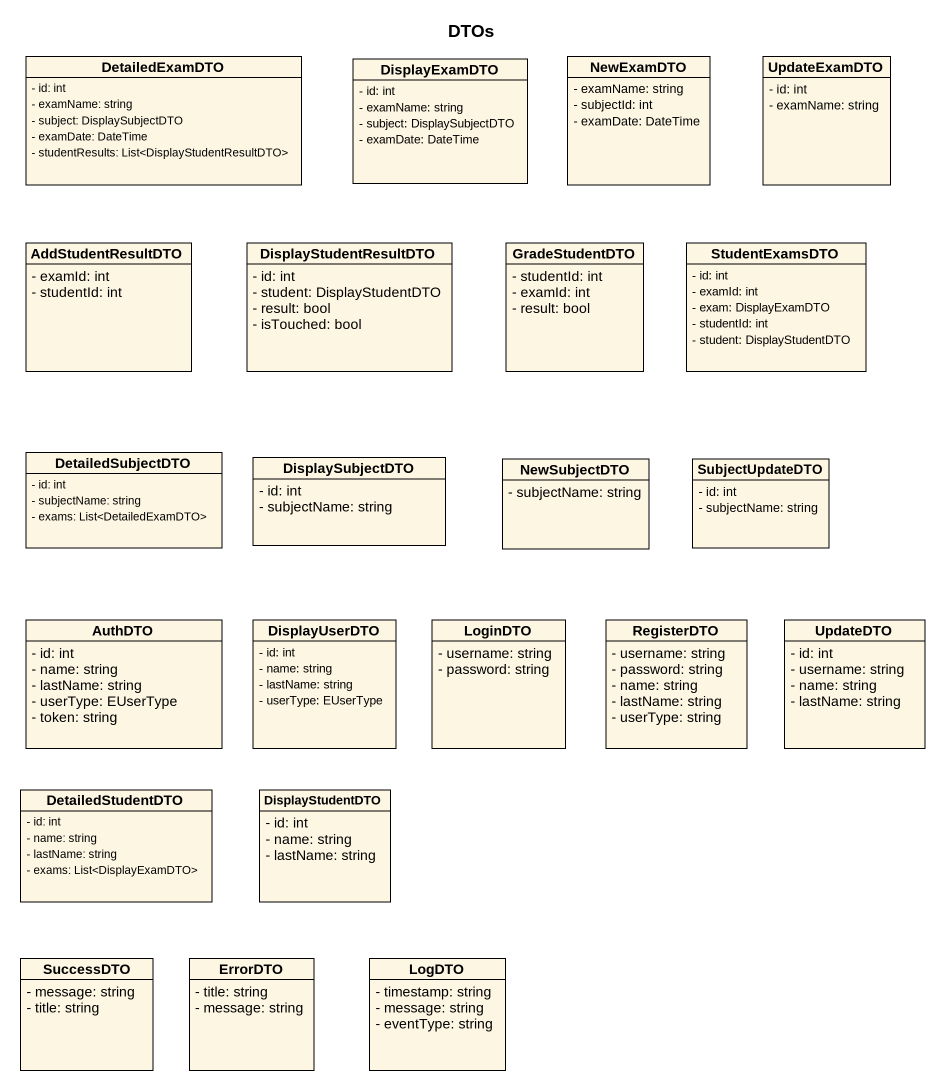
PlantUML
@startuml
title DTOs
hide circle
hide empty members
skinparam classAttributeIconSize 0
class DetailedExamDTO {
  - id: int
  - examName: string
  - subject: DisplaySubjectDTO
  - examDate: DateTime
  - studentResults: List<DisplayStudentResultDTO>
}
class DisplayExamDTO {
  - id: int
  - examName: string
  - subject: DisplaySubjectDTO
  - examDate: DateTime
}
class NewExamDTO {
  - examName: string
  - subjectId: int
  - examDate: DateTime
}
class UpdateExamDTO {
  - id: int
  - examName: string
}
class AddStudentResultDTO {
  - examId: int
  - studentId: int
}
class DisplayStudentResultDTO {
  - id: int
  - student: DisplayStudentDTO
  - result: bool
  - isTouched: bool
}
class GradeStudentDTO {
  - studentId: int
  - examId: int
  - result: bool
}
class StudentExamsDTO {
  - id: int
  - examId: int
  - exam: DisplayExamDTO
  - studentId: int
  - student: DisplayStudentDTO
}
class DetailedSubjectDTO {
  - id: int
  - subjectName: string
  - exams: List<DetailedExamDTO>
}
class DisplaySubjectDTO {
  - id: int
  - subjectName: string
}
class NewSubjectDTO {
  - subjectName: string
}
class SubjectUpdateDTO {
  - id: int
  - subjectName: string
}
class AuthDTO {
  - id: int
  - name: string
  - lastName: string
  - userType: EUserType
  - token: string
}
class DisplayUserDTO {
  - id: int
  - name: string
  - lastName: string
  - userType: EUserType
}
class LoginDTO {
  - username: string
  - password: string
}
class RegisterDTO {
  - username: string
  - password: string
  - name: string
  - lastName: string
  - userType: string
}
class UpdateDTO {
  - id: int
  - username: string
  - name: string
  - lastName: string
}
class DetailedStudentDTO {
  - id: int
  - name: string
  - lastName: string
  - exams: List<DisplayExamDTO>
}
class DisplayStudentDTO {
  - id: int
  - name: string
  - lastName: string
}
class SuccessDTO {
  - message: string
  - title: string
}
class ErrorDTO {
  - title: string
  - message: string
}
class LogDTO {
  - timestamp: string
  - message: string
  - eventType: string
}
@enduml
